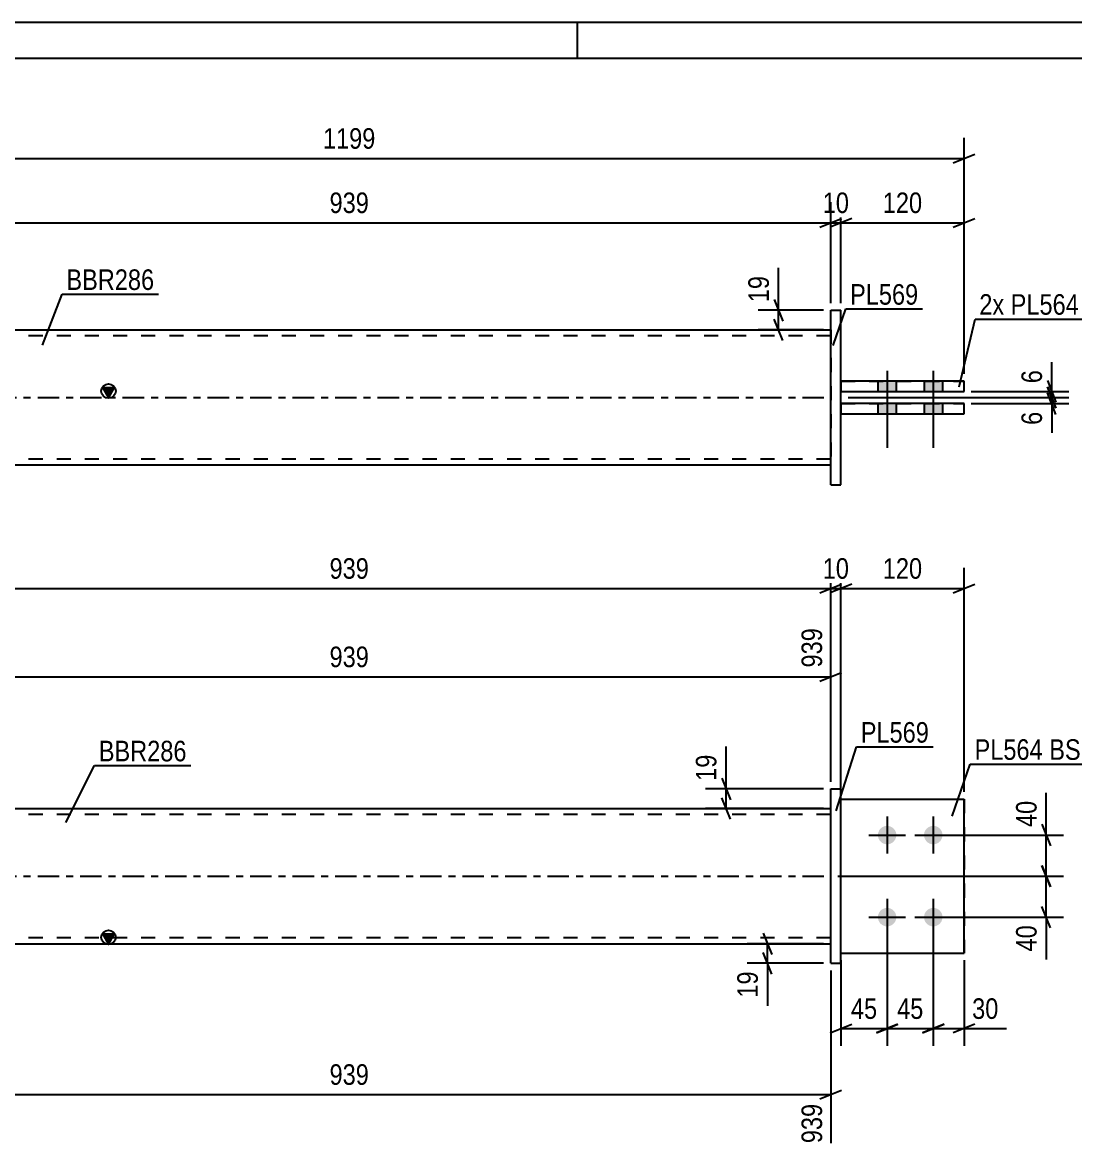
# Model space of a CAD drawing. Header units: millimetres. Extents: x 0 to 420, y 0 to 297.
# Drawn here: x 132.7 to 279.2, y 140.3 to 297 of the extents above; entities that cross this region are included whole.
import ezdxf

# ---------------------------------------------------------------- set-up
doc = ezdxf.new("R2010")
doc.units = ezdxf.units.MM
doc.linetypes.add('DXK_LINE_DOT2', pattern=[3.9198, 1.9599, -1.9599])
doc.linetypes.add('DXK_LINE_DOT3', pattern=[5.9187, 2.979, -0.9799, 0.9799, -0.9799])
doc.styles.add('Arial Narrow', font='ARIALN.TTF', dxfattribs={"height": 0.2})

# ---------------------------------------------------------------- blocks, each defined once
blk = doc.blocks.new('Unknown-585697666-1128')
at = {"color": 5, "linetype": 'Continuous'}
for p, q in [((420, 297), (0, 297)), ((210, 292), (210, 297)), ((415, 292), (5, 292))]:
    blk.add_line(p, q, dxfattribs=at)
blk = doc.blocks.new('Part-585697666-1932 - 1926')
at = {"color": 7, "linetype": 'DXK_LINE_DOT2'}
for p, q in [((246.69, 188.83), (263.83, 188.83)), ((246.69, 167.4), (246.69, 188.83)), ((246.69, 188.83), (263.83, 188.83)), ((263.83, 188.83), (263.83, 188.83)), ((263.83, 188.83), (263.83, 167.4)), ((246.69, 167.4), (246.69, 167.4)), ((246.69, 167.4), (263.83, 167.4)), ((246.69, 167.4), (263.83, 167.4))]:
    blk.add_line(p, q, dxfattribs=at)
blk = doc.blocks.new('Part-585697666-1937 - 1926')
at = {"color": 2, "linetype": 'Continuous'}
for p, q in [((245.26, 190.26), (246.69, 190.26)), ((245.26, 165.97), (245.26, 190.26)), ((246.69, 165.97), (246.69, 190.26)), ((245.26, 165.97), (246.69, 165.97)), ((245.26, 165.97), (246.69, 165.97))]:
    blk.add_line(p, q, dxfattribs=at)
at = {"color": 7, "linetype": 'DXK_LINE_DOT2'}
for p, q in [((245.26, 190.26), (246.69, 190.26)), ((245.26, 165.97), (245.26, 165.97)), ((246.69, 165.97), (246.69, 165.97)), ((246.69, 165.97), (246.69, 165.97))]:
    blk.add_line(p, q, dxfattribs=at)
blk = doc.blocks.new('Part-585697666-1947 - 1926')
at = {"linetype": 'Continuous'}
blk.add_hatch(color=2, dxfattribs=at).paths.add_polyline_path([(144.67, 168.69), (143.87, 170.09), (145.47, 170.09)])
at = {"color": 2, "linetype": 'Continuous'}
for p, q in [((111.13, 187.54), (245.26, 187.54)), ((144.67, 168.69), (143.87, 170.09)), ((143.87, 170.09), (145.47, 170.09)), ((145.47, 170.09), (144.67, 168.69)), ((111.13, 168.69), (245.26, 168.69))]:
    blk.add_line(p, q, dxfattribs=at)
at = {"color": 7, "linetype": 'DXK_LINE_DOT2'}
for p, q in [((111.13, 168.69), (111.13, 187.54)), ((245.26, 186.69), (111.13, 186.69)), ((245.26, 168.69), (245.26, 187.54)), ((245.26, 169.54), (111.13, 169.54))]:
    blk.add_line(p, q, dxfattribs=at)
at = {"color": 7, "linetype": 'DXK_LINE_DOT3'}
blk.add_line((111.13, 178.11), (245.26, 178.11), dxfattribs=at)
at = {"color": 2, "linetype": 'Continuous'}
blk.add_circle((144.67, 169.59), 1, dxfattribs=at)
blk = doc.blocks.new('Part-585697666-1952 - 1926')
at = {"color": 2, "linetype": 'Continuous'}
for p, q in [((246.69, 188.83), (263.83, 188.83)), ((263.83, 188.83), (263.83, 188.83)), ((263.83, 167.4), (263.83, 188.83)), ((246.69, 167.4), (263.83, 167.4))]:
    blk.add_line(p, q, dxfattribs=at)
at = {"color": 7, "linetype": 'DXK_LINE_DOT2'}
for p, q in [((246.69, 188.83), (263.83, 188.83)), ((246.69, 167.4), (246.69, 188.83)), ((246.69, 167.4), (246.69, 167.4)), ((246.69, 167.4), (263.83, 167.4))]:
    blk.add_line(p, q, dxfattribs=at)
blk = doc.blocks.new('Bolt-585697666-1955 - 1926')
at = {"linetype": 'Continuous'}
for points in [[(253.12, 185.11), (253.39, 185.09), (253.64, 185), (253.87, 184.87), (254.07, 184.69), (254.23, 184.47), (254.34, 184.23), (254.4, 183.96), (254.4, 183.69), (254.34, 183.43), (254.23, 183.19), (254.07, 182.97), (253.87, 182.79), (253.64, 182.65), (253.39, 182.57), (253.12, 182.54), (252.85, 182.57), (252.6, 182.65), (252.36, 182.79), (252.16, 182.97), (252.01, 183.19), (251.9, 183.43), (251.84, 183.69), (251.84, 183.96), (251.9, 184.23), (252.01, 184.47), (252.16, 184.69), (252.36, 184.87), (252.6, 185), (252.85, 185.09)], [(259.55, 185.11), (259.81, 185.09), (260.07, 185), (260.3, 184.87), (260.5, 184.69), (260.66, 184.47), (260.77, 184.23), (260.83, 183.96), (260.83, 183.69), (260.77, 183.43), (260.66, 183.19), (260.5, 182.97), (260.3, 182.79), (260.07, 182.65), (259.81, 182.57), (259.55, 182.54), (259.28, 182.57), (259.02, 182.65), (258.79, 182.79), (258.59, 182.97), (258.43, 183.19), (258.32, 183.43), (258.27, 183.69), (258.27, 183.96), (258.32, 184.23), (258.43, 184.47), (258.59, 184.69), (258.79, 184.87), (259.02, 185), (259.28, 185.09)], [(253.12, 173.69), (253.39, 173.66), (253.64, 173.57), (253.87, 173.44), (254.07, 173.26), (254.23, 173.04), (254.34, 172.8), (254.4, 172.53), (254.4, 172.27), (254.34, 172), (254.23, 171.76), (254.07, 171.54), (253.87, 171.36), (253.64, 171.23), (253.39, 171.14), (253.12, 171.11), (252.85, 171.14), (252.6, 171.23), (252.36, 171.36), (252.16, 171.54), (252.01, 171.76), (251.9, 172), (251.84, 172.27), (251.84, 172.53), (251.9, 172.8), (252.01, 173.04), (252.16, 173.26), (252.36, 173.44), (252.6, 173.57), (252.85, 173.66)], [(259.55, 173.69), (259.81, 173.66), (260.07, 173.57), (260.3, 173.44), (260.5, 173.26), (260.66, 173.04), (260.77, 172.8), (260.83, 172.53), (260.83, 172.27), (260.77, 172), (260.66, 171.76), (260.5, 171.54), (260.3, 171.36), (260.07, 171.23), (259.81, 171.14), (259.55, 171.11), (259.28, 171.14), (259.02, 171.23), (258.79, 171.36), (258.59, 171.54), (258.43, 171.76), (258.32, 172), (258.27, 172.27), (258.27, 172.53), (258.32, 172.8), (258.43, 173.04), (258.59, 173.26), (258.79, 173.44), (259.02, 173.57), (259.28, 173.66)]]:
    blk.add_hatch(color=1, dxfattribs=at).paths.add_polyline_path(points)
at = {"color": 1, "linetype": 'Continuous'}
for p, q in [((253.12, 186.4), (253.12, 181.26)), ((259.55, 186.4), (259.55, 181.26)), ((250.55, 183.83), (255.69, 183.83)), ((256.98, 183.83), (262.12, 183.83)), ((253.12, 174.97), (253.12, 169.83)), ((259.55, 174.97), (259.55, 169.83)), ((250.55, 172.4), (255.69, 172.4)), ((256.98, 172.4), (262.12, 172.4))]:
    blk.add_line(p, q, dxfattribs=at)
blk = doc.blocks.new('Part-585697666-2294 - 2276')
at = {"color": 2, "linetype": 'Continuous'}
for p, q in [((263.83, 247.06), (246.69, 247.06)), ((263.83, 245.63), (263.83, 247.06)), ((246.69, 245.63), (263.83, 245.63)), ((246.69, 245.63), (263.83, 245.63))]:
    blk.add_line(p, q, dxfattribs=at)
at = {"color": 7, "linetype": 'DXK_LINE_DOT2'}
for p, q in [((246.69, 247.06), (246.69, 245.63)), ((246.69, 247.06), (263.83, 247.06)), ((263.83, 245.63), (263.83, 245.63)), ((263.83, 245.63), (263.83, 245.63))]:
    blk.add_line(p, q, dxfattribs=at)
blk = doc.blocks.new('Bolt-585697666-2278 - 2276')
at = {"linetype": 'Continuous'}
for points in [[(254.4, 247.06), (251.83, 247.06), (251.83, 245.63), (254.4, 245.63)], [(254.4, 247.06), (251.83, 247.06), (251.83, 245.63), (254.4, 245.63)], [(260.83, 247.06), (258.26, 247.06), (258.26, 245.63), (260.83, 245.63)], [(260.83, 247.06), (258.26, 247.06), (258.26, 245.63), (260.83, 245.63)], [(254.4, 243.92), (251.83, 243.92), (251.83, 242.49), (254.4, 242.49)], [(254.4, 243.92), (251.83, 243.92), (251.83, 242.49), (254.4, 242.49)], [(260.83, 243.92), (258.26, 243.92), (258.26, 242.49), (260.83, 242.49)], [(260.83, 243.92), (258.26, 243.92), (258.26, 242.49), (260.83, 242.49)]]:
    blk.add_hatch(color=1, dxfattribs=at).paths.add_polyline_path(points)
at = {"color": 1, "linetype": 'Continuous'}
for p, q in [((253.12, 248.49), (253.12, 237.77)), ((253.12, 248.49), (253.12, 237.77)), ((259.55, 248.49), (259.55, 237.77)), ((259.55, 248.49), (259.55, 237.77)), ((251.83, 247.06), (251.83, 245.63)), ((251.83, 247.06), (251.83, 245.63)), ((254.4, 247.06), (254.4, 245.63)), ((254.4, 247.06), (254.4, 245.63)), ((258.26, 247.06), (258.26, 245.63)), ((258.26, 247.06), (258.26, 245.63)), ((260.83, 247.06), (260.83, 245.63)), ((260.83, 247.06), (260.83, 245.63)), ((251.83, 243.92), (251.83, 242.49)), ((251.83, 243.92), (251.83, 242.49)), ((254.4, 243.92), (254.4, 242.49)), ((254.4, 243.92), (254.4, 242.49)), ((258.26, 243.92), (258.26, 242.49)), ((258.26, 243.92), (258.26, 242.49)), ((260.83, 243.92), (260.83, 242.49)), ((260.83, 243.92), (260.83, 242.49))]:
    blk.add_line(p, q, dxfattribs=at)
blk = doc.blocks.new('Part-585697666-2299 - 2276')
at = {"color": 2, "linetype": 'Continuous'}
for p, q in [((263.83, 243.92), (246.69, 243.92)), ((263.83, 242.49), (263.83, 243.92)), ((246.69, 242.49), (263.83, 242.49)), ((246.69, 242.49), (263.83, 242.49))]:
    blk.add_line(p, q, dxfattribs=at)
at = {"color": 7, "linetype": 'DXK_LINE_DOT2'}
for p, q in [((246.69, 243.92), (246.69, 242.49)), ((246.69, 243.92), (263.83, 243.92)), ((263.83, 242.49), (263.83, 242.49)), ((263.83, 242.49), (263.83, 242.49))]:
    blk.add_line(p, q, dxfattribs=at)
blk = doc.blocks.new('Part-585697666-2304 - 2276')
at = {"linetype": 'Continuous'}
blk.add_hatch(color=2, dxfattribs=at).paths.add_polyline_path([(144.67, 244.77), (143.87, 246.17), (145.47, 246.17)])
at = {"color": 2, "linetype": 'Continuous'}
for p, q in [((111.13, 254.2), (245.26, 254.2)), ((144.67, 244.77), (143.87, 246.17)), ((143.87, 246.17), (145.47, 246.17)), ((145.47, 246.17), (144.67, 244.77)), ((245.26, 235.34), (111.13, 235.34))]:
    blk.add_line(p, q, dxfattribs=at)
at = {"color": 7, "linetype": 'DXK_LINE_DOT2'}
for p, q in [((111.13, 235.34), (111.13, 254.2)), ((245.26, 254.2), (245.26, 235.34)), ((245.26, 253.34), (111.13, 253.34)), ((245.26, 236.2), (111.13, 236.2))]:
    blk.add_line(p, q, dxfattribs=at)
at = {"color": 7, "linetype": 'DXK_LINE_DOT3'}
blk.add_line((111.13, 244.77), (245.26, 244.77), dxfattribs=at)
at = {"color": 2, "linetype": 'Continuous'}
blk.add_circle((144.67, 245.67), 1, dxfattribs=at)
blk = doc.blocks.new('Part-585697666-2314 - 2276')
at = {"color": 2, "linetype": 'Continuous'}
for p, q in [((245.26, 232.63), (245.26, 256.92)), ((245.26, 256.92), (246.69, 256.92)), ((246.69, 232.63), (246.69, 256.92)), ((245.26, 232.63), (246.69, 232.63)), ((245.26, 232.63), (246.69, 232.63))]:
    blk.add_line(p, q, dxfattribs=at)
at = {"color": 7, "linetype": 'DXK_LINE_DOT2'}
for p, q in [((245.26, 256.92), (245.26, 256.92)), ((245.26, 256.92), (246.69, 256.92)), ((245.26, 232.63), (245.26, 232.63)), ((246.69, 232.63), (246.69, 232.63)), ((246.69, 232.63), (246.69, 232.63))]:
    blk.add_line(p, q, dxfattribs=at)
blk = doc.blocks.new('StraightDimension-585697666-2006 - 1926')
at = {"color": 7, "linetype": 'Continuous'}
for p, q in [((111.13, 189.83), (111.13, 221.03)), ((245.26, 191.26), (245.26, 221.03)), ((112.63, 218.78), (109.63, 217.58)), ((111.13, 218.18), (245.26, 218.18)), ((243.76, 217.58), (246.76, 218.78))]:
    blk.add_line(p, q, dxfattribs=at)
at = {"color": 0}
blk.add_wipeout([(181.54, 218.93), (181.54, 223.13), (174.86, 223.13), (174.86, 218.93)], dxfattribs=at)
at = {"color": 3, "style": 'Arial Narrow'}
blk.add_text('939', height=2.863, dxfattribs=at).set_placement((175.46, 219.53))
blk = doc.blocks.new('StraightDimension-585697666-2221 - 1926')
at = {"color": 7, "linetype": 'Continuous'}
for p, q in [((245.26, 191.26), (245.26, 212.65)), ((111.13, 188.54), (111.13, 209)), ((112.63, 206.47), (109.63, 205.27)), ((111.13, 205.87), (245.26, 205.87)), ((243.76, 205.27), (246.76, 206.47))]:
    blk.add_line(p, q, dxfattribs=at)
at = {"color": 0, "linetype": 'Continuous'}
for points in [[(244.66, 213.25), (240.46, 213.25), (240.46, 206.57), (244.66, 206.57)], [(110.53, 209.6), (106.33, 209.6), (106.33, 206.57), (110.53, 206.57)]]:
    blk.add_wipeout(points, dxfattribs=at)
at = {"color": 0}
blk.add_wipeout([(181.54, 206.62), (181.54, 210.82), (174.86, 210.82), (174.86, 206.62)], dxfattribs=at)
at = {"color": 3, "linetype": 'Continuous', "style": 'Arial Narrow'}
for s, height, p in [('939', 2.863, (244.06, 207.17)), ('0', 2.86, (109.93, 207.17))]:
    blk.add_text(s, height=height, rotation=90.0002, dxfattribs=at).set_placement(p)
at = {"color": 3, "style": 'Arial Narrow'}
blk.add_text('939', height=2.863, dxfattribs=at).set_placement((175.46, 207.22))
blk = doc.blocks.new('StraightDimension-585697666-2117 - 1926')
at = {"color": 7, "linetype": 'Continuous'}
for p, q in [((259.55, 171.4), (259.55, 154.48)), ((263.83, 166.4), (263.83, 154.48)), ((258.05, 156.28), (261.05, 157.48)), ((259.55, 156.88), (263.83, 156.88)), ((265.33, 157.48), (262.33, 156.28))]:
    blk.add_line(p, q, dxfattribs=at)
at = {"color": 0}
blk.add_wipeout([(269.21, 157.63), (269.21, 161.83), (264.36, 161.83), (264.36, 157.63)], dxfattribs=at)
at = {"color": 7, "linetype": 'Continuous'}
blk.add_line((263.83, 156.88), (269.74, 156.88), dxfattribs=at)
blk.add_line((263.83, 156.88), (269.74, 156.88), dxfattribs=at)
at = {"color": 3, "style": 'Arial Narrow'}
blk.add_text('30', height=2.863, dxfattribs=at).set_placement((264.96, 158.23))
blk = doc.blocks.new('StraightDimension-585697666-1967 - 1926')
at = {"color": 7, "linetype": 'Continuous'}
for p, q in [((246.69, 189.83), (246.69, 221.03)), ((263.83, 189.83), (263.83, 221.03)), ((248.19, 218.78), (245.19, 217.58)), ((246.69, 218.18), (263.83, 218.18)), ((262.33, 217.58), (265.33, 218.78))]:
    blk.add_line(p, q, dxfattribs=at)
at = {"color": 0}
blk.add_wipeout([(258.6, 218.93), (258.6, 223.13), (251.92, 223.13), (251.92, 218.93)], dxfattribs=at)
at = {"color": 3, "style": 'Arial Narrow'}
blk.add_text('120', height=2.863, dxfattribs=at).set_placement((252.52, 219.53))
blk = doc.blocks.new('StraightDimension-585697666-1989 - 1926')
at = {"color": 7, "linetype": 'Continuous'}
for p, q in [((245.26, 191.26), (245.26, 221.03)), ((246.69, 189.83), (246.69, 221.03)), ((243.76, 217.58), (246.76, 218.78)), ((248.19, 218.78), (245.19, 217.58)), ((245.26, 218.18), (246.69, 218.18))]:
    blk.add_line(p, q, dxfattribs=at)
at = {"color": 0}
blk.add_wipeout([(248.4, 218.93), (248.4, 223.13), (243.55, 223.13), (243.55, 218.93)], dxfattribs=at)
at = {"color": 3, "style": 'Arial Narrow'}
blk.add_text('10', height=2.863, dxfattribs=at).set_placement((244.15, 219.53))
blk = doc.blocks.new('StraightDimension-585697666-2055 - 1926')
at = {"color": 7, "linetype": 'Continuous'}
for p, q in [((230.09, 191.76), (231.29, 188.76)), ((244.26, 190.26), (227.84, 190.26)), ((230.69, 187.54), (230.69, 190.26)), ((231.29, 186.04), (230.09, 189.04)), ((244.26, 187.54), (227.84, 187.54))]:
    blk.add_line(p, q, dxfattribs=at)
at = {"color": 0}
blk.add_wipeout([(229.94, 195.64), (225.74, 195.64), (225.74, 190.78), (229.94, 190.78)], dxfattribs=at)
at = {"color": 7, "linetype": 'Continuous'}
blk.add_line((230.69, 190.26), (230.69, 196.16), dxfattribs=at)
blk.add_line((230.69, 190.26), (230.69, 196.16), dxfattribs=at)
at = {"color": 3, "style": 'Arial Narrow'}
blk.add_text('19', height=2.863, rotation=90.0002, dxfattribs=at).set_placement((229.34, 191.38))
blk = doc.blocks.new('StraightDimension-585697666-2062 - 1926')
at = {"color": 7, "linetype": 'Continuous'}
for p, q in [((274.69, 185.33), (275.89, 182.33)), ((260.55, 183.83), (277.69, 183.83)), ((275.29, 178.11), (275.29, 183.83)), ((275.89, 176.61), (274.69, 179.61)), ((246.26, 178.11), (277.69, 178.11))]:
    blk.add_line(p, q, dxfattribs=at)
at = {"color": 0}
blk.add_wipeout([(274.54, 189.21), (270.34, 189.21), (270.34, 184.35), (274.54, 184.35)], dxfattribs=at)
at = {"color": 7, "linetype": 'Continuous'}
blk.add_line((275.29, 183.83), (275.29, 189.73), dxfattribs=at)
blk.add_line((275.29, 183.83), (275.29, 189.73), dxfattribs=at)
at = {"color": 3, "style": 'Arial Narrow'}
blk.add_text('40', height=2.863, rotation=90.0002, dxfattribs=at).set_placement((273.94, 184.95))
blk = doc.blocks.new('StraightDimension-585697666-2077 - 1926')
at = {"color": 7, "linetype": 'Continuous'}
for p, q in [((274.69, 179.61), (275.89, 176.61)), ((246.26, 178.11), (277.69, 178.11)), ((275.29, 172.4), (275.29, 178.11)), ((260.55, 172.4), (277.69, 172.4)), ((275.89, 170.9), (274.69, 173.9))]:
    blk.add_line(p, q, dxfattribs=at)
at = {"color": 0}
blk.add_wipeout([(274.54, 171.87), (270.34, 171.87), (270.34, 167.02), (274.54, 167.02)], dxfattribs=at)
at = {"color": 7, "linetype": 'Continuous'}
blk.add_line((275.29, 172.4), (275.29, 166.49), dxfattribs=at)
blk.add_line((275.29, 172.4), (275.29, 166.49), dxfattribs=at)
at = {"color": 3, "style": 'Arial Narrow'}
blk.add_text('40', height=2.863, rotation=90.0002, dxfattribs=at).set_placement((273.94, 167.62))
blk = doc.blocks.new('StraightDimension-585697666-2091 - 1926')
at = {"color": 7, "linetype": 'Continuous'}
for p, q in [((253.12, 171.4), (253.12, 154.48)), ((246.69, 166.4), (246.69, 154.48)), ((245.19, 156.28), (248.19, 157.48)), ((246.69, 156.88), (253.12, 156.88)), ((254.62, 157.48), (251.62, 156.28))]:
    blk.add_line(p, q, dxfattribs=at)
at = {"color": 0}
blk.add_wipeout([(252.33, 157.63), (252.33, 161.83), (247.48, 161.83), (247.48, 157.63)], dxfattribs=at)
at = {"color": 3, "style": 'Arial Narrow'}
blk.add_text('45', height=2.863, dxfattribs=at).set_placement((248.08, 158.23))
blk = doc.blocks.new('StraightDimension-585697666-2107 - 1926')
at = {"color": 7, "linetype": 'Continuous'}
for p, q in [((253.12, 171.4), (253.12, 154.48)), ((259.55, 171.4), (259.55, 154.48)), ((251.62, 156.28), (254.62, 157.48)), ((253.12, 156.88), (259.55, 156.88)), ((261.05, 157.48), (258.05, 156.28))]:
    blk.add_line(p, q, dxfattribs=at)
at = {"color": 0}
blk.add_wipeout([(258.76, 157.63), (258.76, 161.83), (253.91, 161.83), (253.91, 157.63)], dxfattribs=at)
at = {"color": 3, "style": 'Arial Narrow'}
blk.add_text('45', height=2.863, dxfattribs=at).set_placement((254.51, 158.23))
blk = doc.blocks.new('StraightDimension-585697666-2131 - 1926')
at = {"color": 7, "linetype": 'Continuous'}
for p, q in [((235.86, 170.19), (237.06, 167.19)), ((244.26, 168.69), (233.61, 168.69)), ((236.46, 165.97), (236.46, 168.69)), ((237.06, 164.47), (235.86, 167.47)), ((244.26, 165.97), (233.61, 165.97))]:
    blk.add_line(p, q, dxfattribs=at)
at = {"color": 0}
blk.add_wipeout([(235.71, 165.45), (231.51, 165.45), (231.51, 160.59), (235.71, 160.59)], dxfattribs=at)
at = {"color": 7, "linetype": 'Continuous'}
blk.add_line((236.46, 165.97), (236.46, 160.07), dxfattribs=at)
blk.add_line((236.46, 165.97), (236.46, 160.07), dxfattribs=at)
at = {"color": 3, "style": 'Arial Narrow'}
blk.add_text('19', height=2.863, rotation=90.0002, dxfattribs=at).set_placement((235.11, 161.19))
blk = doc.blocks.new('StraightDimension-585697666-2185 - 1926')
at = {"color": 7, "linetype": 'Continuous'}
for p, q in [((111.13, 166.4), (111.13, 144.57)), ((245.26, 164.97), (245.26, 140.92)), ((112.63, 148.3), (109.63, 147.1)), ((111.13, 147.7), (245.26, 147.7)), ((243.76, 147.1), (246.76, 148.3))]:
    blk.add_line(p, q, dxfattribs=at)
at = {"color": 0}
blk.add_wipeout([(181.54, 148.45), (181.54, 152.65), (174.86, 152.65), (174.86, 148.45)], dxfattribs=at)
at = {"color": 0, "linetype": 'Continuous'}
for points in [[(110.53, 147), (106.33, 147), (106.33, 143.97), (110.53, 143.97)], [(244.66, 147), (240.46, 147), (240.46, 140.32), (244.66, 140.32)]]:
    blk.add_wipeout(points, dxfattribs=at)
at = {"color": 3, "style": 'Arial Narrow'}
blk.add_text('939', height=2.863, dxfattribs=at).set_placement((175.46, 149.05))
at = {"color": 3, "linetype": 'Continuous', "style": 'Arial Narrow'}
for s, height, p in [('0', 2.86, (109.93, 144.57)), ('939', 2.863, (244.06, 140.92))]:
    blk.add_text(s, height=height, rotation=90.0002, dxfattribs=at).set_placement(p)
blk = doc.blocks.new('StraightDimension-585697666-2413 - 2276')
at = {"color": 7, "linetype": 'Continuous'}
for p, q in [((92.56, 248.07), (92.56, 280.92)), ((263.83, 248.06), (263.83, 280.92)), ((94.06, 278.67), (91.06, 277.47)), ((92.56, 278.07), (263.83, 278.07)), ((262.33, 277.47), (265.33, 278.67))]:
    blk.add_line(p, q, dxfattribs=at)
at = {"color": 0}
blk.add_wipeout([(182.45, 278.82), (182.45, 283.02), (173.94, 283.02), (173.94, 278.82)], dxfattribs=at)
at = {"color": 3, "style": 'Arial Narrow'}
blk.add_text('1199', height=2.863, dxfattribs=at).set_placement((174.54, 279.42))
blk = doc.blocks.new('StraightDimension-585697666-2332 - 2276')
at = {"color": 7, "linetype": 'Continuous'}
for p, q in [((275.44, 246.27), (276.64, 243.27)), ((247.69, 244.77), (278.44, 244.77)), ((276.64, 242.42), (275.44, 245.42)), ((276.04, 243.92), (276.04, 244.77)), ((264.83, 243.92), (278.44, 243.92))]:
    blk.add_line(p, q, dxfattribs=at)
at = {"color": 0}
blk.add_wipeout([(275.29, 243.39), (271.09, 243.39), (271.09, 240.36), (275.29, 240.36)], dxfattribs=at)
at = {"color": 7, "linetype": 'Continuous'}
blk.add_line((276.04, 243.92), (276.04, 239.84), dxfattribs=at)
blk.add_line((276.04, 243.92), (276.04, 239.84), dxfattribs=at)
at = {"color": 3, "style": 'Arial Narrow'}
blk.add_text('6', height=2.86, rotation=90.0002, dxfattribs=at).set_placement((274.69, 240.96))
blk = doc.blocks.new('StraightDimension-585697666-2341 - 2276')
at = {"color": 7, "linetype": 'Continuous'}
for p, q in [((275.44, 247.13), (276.64, 244.13)), ((276.64, 243.27), (275.44, 246.27)), ((247.69, 244.77), (278.44, 244.77)), ((264.83, 245.63), (278.44, 245.63)), ((276.04, 244.77), (276.04, 245.63))]:
    blk.add_line(p, q, dxfattribs=at)
at = {"color": 0}
blk.add_wipeout([(275.29, 249.18), (271.09, 249.18), (271.09, 246.16), (275.29, 246.16)], dxfattribs=at)
at = {"color": 7, "linetype": 'Continuous'}
blk.add_line((276.04, 245.63), (276.04, 249.71), dxfattribs=at)
blk.add_line((276.04, 245.63), (276.04, 249.71), dxfattribs=at)
at = {"color": 3, "style": 'Arial Narrow'}
blk.add_text('6', height=2.86, rotation=90.0002, dxfattribs=at).set_placement((274.69, 246.76))
blk = doc.blocks.new('StraightDimension-585697666-2351 - 2276')
at = {"color": 7, "linetype": 'Continuous'}
for p, q in [((237.4, 258.42), (238.6, 255.42)), ((244.26, 256.92), (235.15, 256.92)), ((238.6, 252.7), (237.4, 255.7)), ((238, 254.2), (238, 256.92)), ((244.26, 254.2), (235.15, 254.2))]:
    blk.add_line(p, q, dxfattribs=at)
at = {"color": 0}
blk.add_wipeout([(237.25, 262.3), (233.05, 262.3), (233.05, 257.44), (237.25, 257.44)], dxfattribs=at)
at = {"color": 7, "linetype": 'Continuous'}
blk.add_line((238, 256.92), (238, 262.82), dxfattribs=at)
blk.add_line((238, 256.92), (238, 262.82), dxfattribs=at)
at = {"color": 3, "style": 'Arial Narrow'}
blk.add_text('19', height=2.863, rotation=90.0002, dxfattribs=at).set_placement((236.65, 258.04))
blk = doc.blocks.new('StraightDimension-585697666-2362 - 2276')
at = {"color": 7, "linetype": 'Continuous'}
for p, q in [((246.69, 257.92), (246.69, 271.96)), ((263.83, 248.06), (263.83, 271.96)), ((248.19, 269.71), (245.19, 268.51)), ((262.33, 268.51), (265.33, 269.71)), ((246.69, 269.11), (263.83, 269.11))]:
    blk.add_line(p, q, dxfattribs=at)
at = {"color": 0}
blk.add_wipeout([(258.6, 269.86), (258.6, 274.06), (251.92, 274.06), (251.92, 269.86)], dxfattribs=at)
at = {"color": 3, "style": 'Arial Narrow'}
blk.add_text('120', height=2.863, dxfattribs=at).set_placement((252.52, 270.46))
blk = doc.blocks.new('StraightDimension-585697666-2372 - 2276')
at = {"color": 7, "linetype": 'Continuous'}
for p, q in [((245.26, 257.92), (245.26, 271.96)), ((246.69, 257.92), (246.69, 271.96)), ((243.76, 268.51), (246.76, 269.71)), ((248.19, 269.71), (245.19, 268.51)), ((245.26, 269.11), (246.69, 269.11))]:
    blk.add_line(p, q, dxfattribs=at)
at = {"color": 0}
blk.add_wipeout([(248.4, 269.86), (248.4, 274.06), (243.55, 274.06), (243.55, 269.86)], dxfattribs=at)
at = {"color": 3, "style": 'Arial Narrow'}
blk.add_text('10', height=2.863, dxfattribs=at).set_placement((244.15, 270.46))
blk = doc.blocks.new('StraightDimension-585697666-2382 - 2276')
at = {"color": 7, "linetype": 'Continuous'}
for p, q in [((111.13, 256.49), (111.13, 271.96)), ((245.26, 257.92), (245.26, 271.96)), ((112.63, 269.71), (109.63, 268.51)), ((243.76, 268.51), (246.76, 269.71)), ((111.13, 269.11), (245.26, 269.11))]:
    blk.add_line(p, q, dxfattribs=at)
at = {"color": 0}
blk.add_wipeout([(181.54, 269.86), (181.54, 274.06), (174.86, 274.06), (174.86, 269.86)], dxfattribs=at)
at = {"color": 3, "style": 'Arial Narrow'}
blk.add_text('939', height=2.863, dxfattribs=at).set_placement((175.46, 270.46))
blk = doc.blocks.new('Mark-585697666-1933 - 1926')
at = {"color": 0}
blk.add_wipeout([(258.95, 196.7), (258.95, 199.7), (249.45, 199.7), (249.45, 196.7)], dxfattribs=at)
blk.add_wipeout([(258.95, 196.7), (258.95, 199.7), (249.45, 199.7), (249.45, 196.7)], dxfattribs=at)
at = {"color": 30, "linetype": 'Continuous'}
for p, q in [((246, 187.22), (248.85, 196.1)), ((248.85, 196.1), (259.55, 196.1))]:
    blk.add_line(p, q, dxfattribs=at)
at = {"color": 3, "style": 'Arial Narrow'}
blk.add_text('PL569', height=2.863, dxfattribs=at).set_placement((249.45, 196.7))
blk = doc.blocks.new('Mark-585697666-1943 - 1926')
at = {"color": 0}
blk.add_wipeout([(155.56, 194.1), (155.56, 197.1), (143.32, 197.1), (143.32, 194.1)], dxfattribs=at)
blk.add_wipeout([(155.56, 194.1), (155.56, 197.1), (143.32, 197.1), (143.32, 194.1)], dxfattribs=at)
at = {"color": 30, "linetype": 'Continuous'}
for p, q in [((138.73, 185.6), (142.72, 193.5)), ((142.72, 193.5), (156.16, 193.5))]:
    blk.add_line(p, q, dxfattribs=at)
at = {"color": 3, "style": 'Arial Narrow'}
blk.add_text('BBR286', height=2.863, dxfattribs=at).set_placement((143.32, 194.1))
blk = doc.blocks.new('MarkSet-585697666-2267 - 1926')
at = {"color": 0}
for points in [[(274.8, 194.31), (274.8, 197.31), (265.3, 197.31), (265.3, 194.31)], [(280.08, 194.31), (280.08, 197.31), (275.7, 197.31), (275.7, 194.31)]]:
    blk.add_wipeout(points, dxfattribs=at)
for points in [[(274.8, 194.31), (274.8, 197.31), (265.3, 197.31), (265.3, 194.31)], [(280.08, 194.31), (280.08, 197.31), (275.7, 197.31), (275.7, 194.31)]]:
    blk.add_wipeout(points, dxfattribs=at)
at = {"color": 30, "linetype": 'Continuous'}
for p, q in [((262.2, 186.47), (264.7, 193.71)), ((264.7, 193.71), (280.68, 193.71))]:
    blk.add_line(p, q, dxfattribs=at)
at = {"color": 3, "style": 'Arial Narrow'}
for s, p in [('PL564', (265.3, 194.31)), ('BS', (275.7, 194.31))]:
    blk.add_text(s, height=2.863, dxfattribs=at).set_placement(p)
blk = doc.blocks.new('Mark-585697666-2300 - 2276')
at = {"color": 0}
blk.add_wipeout([(151.05, 259.75), (151.05, 262.75), (138.81, 262.75), (138.81, 259.75)], dxfattribs=at)
blk.add_wipeout([(151.05, 259.75), (151.05, 262.75), (138.81, 262.75), (138.81, 259.75)], dxfattribs=at)
at = {"color": 30, "linetype": 'Continuous'}
for p, q in [((135.48, 252.08), (138.21, 259.15)), ((138.21, 259.15), (151.65, 259.15))]:
    blk.add_line(p, q, dxfattribs=at)
at = {"color": 3, "style": 'Arial Narrow'}
blk.add_text('BBR286', height=2.863, dxfattribs=at).set_placement((138.81, 259.75))
blk = doc.blocks.new('Mark-585697666-2310 - 2276')
at = {"color": 0}
blk.add_wipeout([(257.47, 257.7), (257.47, 260.7), (247.96, 260.7), (247.96, 257.7)], dxfattribs=at)
blk.add_wipeout([(257.47, 257.7), (257.47, 260.7), (247.96, 260.7), (247.96, 257.7)], dxfattribs=at)
at = {"color": 30, "linetype": 'Continuous'}
for p, q in [((245.59, 252.02), (247.36, 257.1)), ((247.36, 257.1), (258.07, 257.1))]:
    blk.add_line(p, q, dxfattribs=at)
at = {"color": 3, "style": 'Arial Narrow'}
blk.add_text('PL569', height=2.863, dxfattribs=at).set_placement((247.96, 257.7))
blk = doc.blocks.new('MarkSet-585697666-2517 - 2276')
at = {"color": 0}
for points in [[(269.43, 256.3), (269.43, 259.3), (265.96, 259.3), (265.96, 256.3)], [(279.83, 256.3), (279.83, 259.3), (270.33, 259.3), (270.33, 256.3)]]:
    blk.add_wipeout(points, dxfattribs=at)
for points in [[(269.43, 256.3), (269.43, 259.3), (265.96, 259.3), (265.96, 256.3)], [(279.83, 256.3), (279.83, 259.3), (270.33, 259.3), (270.33, 256.3)]]:
    blk.add_wipeout(points, dxfattribs=at)
at = {"color": 30, "linetype": 'Continuous'}
for p, q in [((263.14, 246.28), (265.36, 255.7)), ((265.36, 255.7), (281.33, 255.7))]:
    blk.add_line(p, q, dxfattribs=at)
at = {"color": 3, "style": 'Arial Narrow'}
for s, p in [('2x', (265.96, 256.3)), ('PL564', (270.33, 256.3))]:
    blk.add_text(s, height=2.863, dxfattribs=at).set_placement(p)

msp = doc.modelspace()

# ---------------------------------------------------------------- block references
for name in ['Unknown-585697666-1128', 'Part-585697666-2314 - 2276', 'Part-585697666-2304 - 2276', 'Bolt-585697666-2278 - 2276', 'Part-585697666-2294 - 2276', 'Part-585697666-2299 - 2276', 'Part-585697666-1937 - 1926', 'Part-585697666-1932 - 1926', 'Part-585697666-1952 - 1926', 'Part-585697666-1947 - 1926', 'Bolt-585697666-1955 - 1926']:
    msp.add_blockref(name, (0, 0))

# ---------------------------------------------------------------- next in the draw order: block references
for name in ['StraightDimension-585697666-2413 - 2276', 'StraightDimension-585697666-2332 - 2276', 'StraightDimension-585697666-2006 - 1926', 'StraightDimension-585697666-2117 - 1926', 'StraightDimension-585697666-2131 - 1926']:
    msp.add_blockref(name, (0, 0))

# ---------------------------------------------------------------- next in the draw order: block references
for name in ['StraightDimension-585697666-2351 - 2276', 'StraightDimension-585697666-2341 - 2276', 'StraightDimension-585697666-2221 - 1926']:
    msp.add_blockref(name, (0, 0))

# ---------------------------------------------------------------- next in the draw order: block references
for name in ['StraightDimension-585697666-2362 - 2276', 'StraightDimension-585697666-1967 - 1926', 'Mark-585697666-1943 - 1926']:
    msp.add_blockref(name, (0, 0))

# ---------------------------------------------------------------- next in the draw order: block references
for name in ['StraightDimension-585697666-2372 - 2276', 'MarkSet-585697666-2517 - 2276', 'StraightDimension-585697666-1989 - 1926']:
    msp.add_blockref(name, (0, 0))

# ---------------------------------------------------------------- next in the draw order: block references
for name in ['StraightDimension-585697666-2382 - 2276', 'StraightDimension-585697666-2055 - 1926', 'StraightDimension-585697666-2062 - 1926']:
    msp.add_blockref(name, (0, 0))

# ---------------------------------------------------------------- next in the draw order: block references
for name in ['Mark-585697666-2300 - 2276', 'Mark-585697666-2310 - 2276', 'Mark-585697666-1933 - 1926', 'MarkSet-585697666-2267 - 1926', 'StraightDimension-585697666-2077 - 1926']:
    msp.add_blockref(name, (0, 0))

# ---------------------------------------------------------------- next in the draw order: block references
msp.add_blockref('StraightDimension-585697666-2091 - 1926', (0, 0))

# ---------------------------------------------------------------- next in the draw order: block references
for name in ['StraightDimension-585697666-2107 - 1926', 'StraightDimension-585697666-2185 - 1926']:
    msp.add_blockref(name, (0, 0))

doc.saveas('drawing.dxf')
